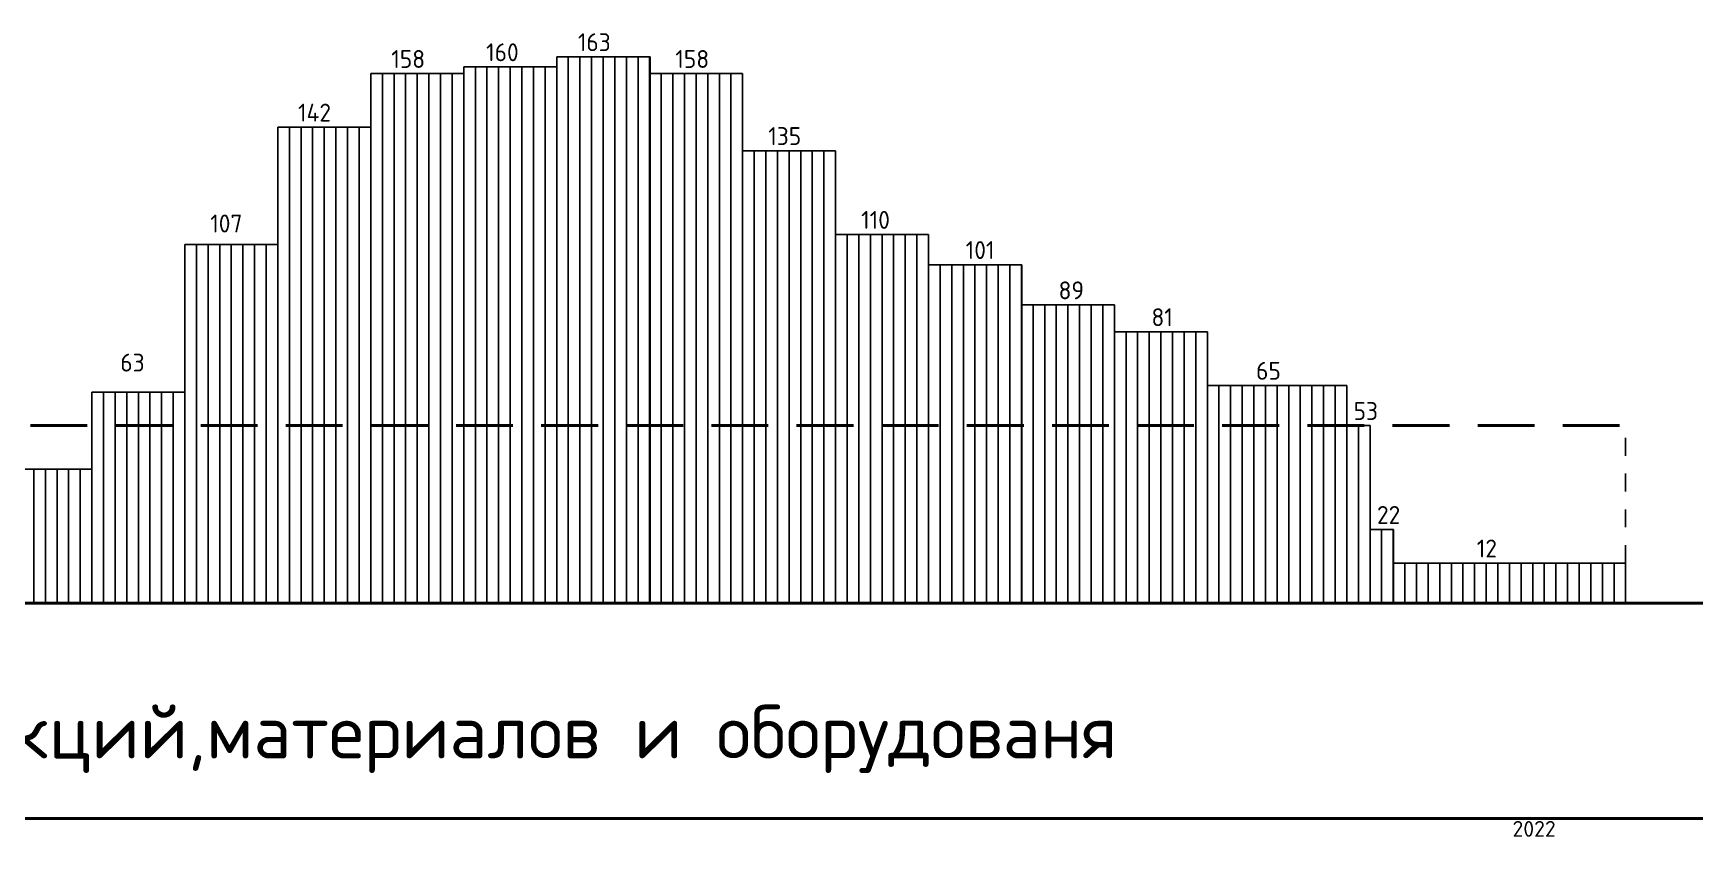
# Model space of a CAD drawing. Header units: millimetres. Extents: x -782 to 10910, y 3841 to 13237.
# Drawn here: x 4537.8 to 4723.7, y 12557.5 to 12647.4 of the extents above; entities that cross this region are included whole.
import ezdxf

# ---------------------------------------------------------------- set-up
doc = ezdxf.new("R2010")
doc.units = ezdxf.units.MM
doc.linetypes.add('DASHED2', pattern=[9.525, 6.35, -3.175])
doc.linetypes.add('KL', pattern=[4, 2, -2])
doc.layers.add('A0-08', color=101, linetype='Continuous')
doc.styles.add('GOST-2.304_Type-B', font='GOST_Common.ttf')
doc.styles.get("Standard").update_dxf_attribs({"font": 'isocpeur.ttf'})

msp = doc.modelspace()

# ---------------------------------------------------------------- linework, layer by layer
at = {"lineweight": -3}
for p, q in [((4585.916462, 12583.626615), (4585.916462, 12643.626615)), ((4585.916462, 12643.626615), (4596.316436, 12643.626615)), ((4596.316436, 12583.626615), (4596.316436, 12644.751615)), ((4596.316436, 12644.751615), (4606.770559, 12644.751615)), ((4596.316436, 12643.626615), (4596.316436, 12583.626615)), ((4606.770559, 12644.751615), (4606.770559, 12583.626615)), ((4575.516436, 12583.626615), (4575.516436, 12642.876615)), ((4575.516436, 12642.876615), (4585.916462, 12642.876615)), ((4606.770559, 12583.626615), (4606.770559, 12642.876615)), ((4606.770559, 12642.876615), (4617.116462, 12642.876615)), ((4617.116462, 12642.876615), (4617.116462, 12583.626615)), ((4565.116436, 12583.626615), (4565.116436, 12636.876615)), ((4565.116436, 12636.876615), (4575.516436, 12636.876615)), ((4575.516436, 12636.876615), (4575.516436, 12583.626615)), ((4617.116462, 12583.626615), (4617.116462, 12634.251615)), ((4617.116462, 12634.251615), (4627.516462, 12634.251615)), ((4627.516462, 12634.251615), (4627.516462, 12583.626615)), ((4565.116436, 12583.626615), (4565.116436, 12628.981547)), ((4575.516436, 12583.626615), (4575.516436, 12628.981547)), ((4585.916462, 12583.626615), (4585.916462, 12628.981547)), ((4596.316436, 12583.626615), (4596.316436, 12628.981547)), ((4606.770559, 12583.626615), (4606.770559, 12628.981547)), ((4627.516462, 12583.626615), (4627.516462, 12628.981547)), ((4627.516462, 12583.626615), (4627.516462, 12624.876615)), ((4627.516462, 12624.876615), (4637.916462, 12624.876615)), ((4637.916462, 12624.876615), (4637.916462, 12583.626615)), ((4554.716436, 12583.626615), (4554.716436, 12623.751615)), ((4554.716436, 12623.751615), (4565.116436, 12623.751615)), ((4565.116436, 12623.751615), (4565.116436, 12583.626615)), ((4637.916462, 12583.626615), (4637.916462, 12621.501615)), ((4637.916462, 12621.501615), (4648.364141, 12621.501615)), ((4648.364141, 12621.501615), (4648.364141, 12583.626615)), ((4648.364141, 12583.626615), (4648.364141, 12617.001615)), ((4648.364141, 12617.001615), (4658.716462, 12617.001615)), ((4658.716462, 12617.001615), (4658.716462, 12583.626615)), ((4658.716462, 12583.626615), (4658.716462, 12614.001615)), ((4658.716462, 12614.001615), (4669.13282, 12614.001615)), ((4669.13282, 12614.001615), (4669.13282, 12583.626615)), ((4669.13282, 12583.626615), (4669.13282, 12608.001615)), ((4669.13282, 12608.001615), (4684.716436, 12608.001615)), ((4684.716436, 12608.001615), (4684.716436, 12583.626615)), ((4544.316436, 12583.626615), (4544.316436, 12607.251615)), ((4544.316436, 12607.251615), (4554.716436, 12607.251615)), ((4554.716436, 12607.251615), (4554.716436, 12583.626615)), ((4684.716436, 12583.626615), (4684.716436, 12603.501615)), ((4684.716436, 12603.501615), (4687.316436, 12603.501615)), ((4687.316436, 12603.501615), (4687.316436, 12583.626615)), ((4244.016436, 12598.626615), (4544.316436, 12598.626615)), ((4544.316436, 12598.626615), (4544.316436, 12583.626615)), ((4687.316436, 12583.626615), (4687.316436, 12591.876615)), ((4687.316436, 12591.876615), (4689.957395, 12591.876615)), ((4689.957395, 12591.876615), (4689.957395, 12583.626615)), ((4689.957395, 12583.626615), (4689.957395, 12588.126615)), ((4689.957395, 12588.126615), (4715.916436, 12588.126615)), ((4715.916436, 12588.126615), (4715.916436, 12583.626615))]:
    msp.add_line(p, q, dxfattribs=at)
at = {"lineweight": 25}
for p, q in [((4587.216436, 12583.626615), (4587.216436, 12643.626615)), ((4588.516436, 12583.626615), (4588.516436, 12643.626615)), ((4589.816436, 12583.626615), (4589.816436, 12643.626615)), ((4591.116436, 12583.626615), (4591.116436, 12643.626615)), ((4592.416436, 12583.626615), (4592.416436, 12643.626615)), ((4593.716436, 12583.626615), (4593.716436, 12643.626615)), ((4595.016436, 12583.626615), (4595.016436, 12643.626615)), ((4596.316436, 12583.626615), (4596.316436, 12643.626615)), ((4597.616436, 12583.626615), (4597.616436, 12644.751615)), ((4598.916436, 12583.626615), (4598.916436, 12644.751615)), ((4600.216436, 12583.626615), (4600.216436, 12644.751615)), ((4601.516436, 12583.626615), (4601.516436, 12644.751615)), ((4602.816436, 12583.626615), (4602.816436, 12644.751615)), ((4604.116436, 12583.626615), (4604.116436, 12644.751615)), ((4605.416436, 12583.626615), (4605.416436, 12644.751615)), ((4606.716436, 12583.626615), (4606.716436, 12644.751615)), ((4576.816436, 12583.626615), (4576.816436, 12642.876615)), ((4578.116436, 12583.626615), (4578.116436, 12642.876615)), ((4579.416436, 12583.626615), (4579.416436, 12642.876615)), ((4580.716436, 12583.626615), (4580.716436, 12642.876615)), ((4582.016436, 12583.626615), (4582.016436, 12642.876615)), ((4583.316436, 12583.626615), (4583.316436, 12642.876615)), ((4584.616436, 12583.626615), (4584.616436, 12642.876615)), ((4585.916436, 12583.626615), (4585.916436, 12642.876615)), ((4608.016436, 12583.626615), (4608.016436, 12642.876615)), ((4609.316436, 12583.626615), (4609.316436, 12642.876615)), ((4610.616436, 12583.626615), (4610.616436, 12642.876615)), ((4611.916436, 12583.626615), (4611.916436, 12642.876615)), ((4613.216436, 12583.626615), (4613.216436, 12642.876615)), ((4614.516436, 12583.626615), (4614.516436, 12642.876615)), ((4615.816436, 12583.626615), (4615.816436, 12642.876615)), ((4617.116436, 12583.626615), (4617.116436, 12642.876615)), ((4566.416436, 12583.626615), (4566.416436, 12636.876615)), ((4567.716436, 12583.626615), (4567.716436, 12636.876615)), ((4569.016436, 12583.626615), (4569.016436, 12636.876615)), ((4570.316436, 12583.626615), (4570.316436, 12636.876615)), ((4571.616436, 12583.626615), (4571.616436, 12636.876615)), ((4572.916436, 12583.626615), (4572.916436, 12636.876615)), ((4574.216436, 12583.626615), (4574.216436, 12636.876615)), ((4575.516436, 12583.626615), (4575.516436, 12636.876615)), ((4618.416436, 12583.626615), (4618.416436, 12634.251615)), ((4619.716436, 12583.626615), (4619.716436, 12634.251615)), ((4621.016436, 12583.626615), (4621.016436, 12634.251615)), ((4622.316436, 12583.626615), (4622.316436, 12634.251615)), ((4623.616436, 12583.626615), (4623.616436, 12634.251615)), ((4624.916436, 12583.626615), (4624.916436, 12634.251615)), ((4626.216436, 12583.626615), (4626.216436, 12634.251615)), ((4627.516436, 12583.626615), (4627.516436, 12634.251615)), ((4628.816436, 12583.626615), (4628.816436, 12624.876615)), ((4630.116436, 12583.626615), (4630.116436, 12624.876615)), ((4631.416436, 12583.626615), (4631.416436, 12624.876615)), ((4632.716436, 12583.626615), (4632.716436, 12624.876615)), ((4634.016436, 12583.626615), (4634.016436, 12624.876615)), ((4635.316436, 12583.626615), (4635.316436, 12624.876615)), ((4636.616436, 12583.626615), (4636.616436, 12624.876615)), ((4637.916436, 12583.626615), (4637.916436, 12624.876615)), ((4556.016436, 12583.626615), (4556.016436, 12623.751615)), ((4557.316436, 12583.626615), (4557.316436, 12623.751615)), ((4558.616436, 12583.626615), (4558.616436, 12623.751615)), ((4559.916436, 12583.626615), (4559.916436, 12623.751615)), ((4561.216436, 12583.626615), (4561.216436, 12623.751615)), ((4562.516436, 12583.626615), (4562.516436, 12623.751615)), ((4563.816436, 12583.626615), (4563.816436, 12623.751615)), ((4565.116436, 12583.626615), (4565.116436, 12623.751615)), ((4639.216436, 12583.626615), (4639.216436, 12621.501615)), ((4640.516436, 12583.626615), (4640.516436, 12621.501615)), ((4641.816436, 12583.626615), (4641.816436, 12621.501615)), ((4643.116436, 12583.626615), (4643.116436, 12621.501615)), ((4644.416436, 12583.626615), (4644.416436, 12621.501615)), ((4645.716436, 12583.626615), (4645.716436, 12621.501615)), ((4647.016436, 12583.626615), (4647.016436, 12621.501615)), ((4648.316436, 12583.626615), (4648.316436, 12621.501615)), ((4649.616436, 12583.626615), (4649.616436, 12617.001615)), ((4650.916436, 12583.626615), (4650.916436, 12617.001615)), ((4652.216436, 12583.626615), (4652.216436, 12617.001615)), ((4653.516436, 12583.626615), (4653.516436, 12617.001615)), ((4654.816436, 12583.626615), (4654.816436, 12617.001615)), ((4656.116436, 12583.626615), (4656.116436, 12617.001615)), ((4657.416436, 12583.626615), (4657.416436, 12617.001615)), ((4658.716436, 12583.626615), (4658.716436, 12617.001615)), ((4660.016436, 12583.626615), (4660.016436, 12614.001615)), ((4661.316436, 12583.626615), (4661.316436, 12614.001615)), ((4662.616436, 12583.626615), (4662.616436, 12614.001615)), ((4663.916436, 12583.626615), (4663.916436, 12614.001615)), ((4665.216436, 12583.626615), (4665.216436, 12614.001615)), ((4666.516436, 12583.626615), (4666.516436, 12614.001615)), ((4667.816436, 12583.626615), (4667.816436, 12614.001615)), ((4669.116436, 12583.626615), (4669.116436, 12614.001615)), ((4670.416436, 12583.626615), (4670.416436, 12608.001615)), ((4671.716436, 12583.626615), (4671.716436, 12608.001615)), ((4673.016436, 12583.626615), (4673.016436, 12608.001615)), ((4674.316436, 12583.626615), (4674.316436, 12608.001615)), ((4675.616436, 12583.626615), (4675.616436, 12608.001615)), ((4676.916436, 12583.626615), (4676.916436, 12608.001615)), ((4678.216436, 12583.626615), (4678.216436, 12608.001615)), ((4679.516436, 12583.626615), (4679.516436, 12608.001615)), ((4680.816436, 12583.626615), (4680.816436, 12608.001615)), ((4682.116436, 12583.626615), (4682.116436, 12608.001615)), ((4683.416436, 12583.626615), (4683.416436, 12608.001615)), ((4684.716436, 12583.626615), (4684.716436, 12608.001615)), ((4545.616436, 12583.626615), (4545.616436, 12607.251615)), ((4546.916436, 12583.626615), (4546.916436, 12607.251615)), ((4548.216436, 12583.626615), (4548.216436, 12607.251615)), ((4549.516436, 12583.626615), (4549.516436, 12607.251615)), ((4550.816436, 12583.626615), (4550.816436, 12607.251615)), ((4552.116436, 12583.626615), (4552.116436, 12607.251615)), ((4553.416436, 12583.626615), (4553.416436, 12607.251615)), ((4554.716436, 12583.626615), (4554.716436, 12607.251615)), ((4686.016436, 12583.626615), (4686.016436, 12603.501615)), ((4687.316436, 12583.626615), (4687.316436, 12603.501615)), ((4537.816436, 12583.626615), (4537.816436, 12598.626615)), ((4539.116436, 12583.626615), (4539.116436, 12598.626615)), ((4540.416436, 12583.626615), (4540.416436, 12598.626615)), ((4541.716436, 12583.626615), (4541.716436, 12598.626615)), ((4543.016436, 12583.626615), (4543.016436, 12598.626615)), ((4544.316436, 12583.626615), (4544.316436, 12598.626615)), ((4688.616436, 12583.626615), (4688.616436, 12591.876615)), ((4689.916436, 12583.626615), (4689.916436, 12591.876615)), ((4691.216436, 12583.626615), (4691.216436, 12588.126615)), ((4692.516436, 12583.626615), (4692.516436, 12588.126615)), ((4693.816436, 12583.626615), (4693.816436, 12588.126615)), ((4695.116436, 12583.626615), (4695.116436, 12588.126615)), ((4696.416436, 12583.626615), (4696.416436, 12588.126615)), ((4697.716436, 12583.626615), (4697.716436, 12588.126615)), ((4699.016436, 12583.626615), (4699.016436, 12588.126615)), ((4700.316436, 12583.626615), (4700.316436, 12588.126615)), ((4701.616436, 12583.626615), (4701.616436, 12588.126615)), ((4702.916436, 12583.626615), (4702.916436, 12588.126615)), ((4704.216436, 12583.626615), (4704.216436, 12588.126615)), ((4705.516436, 12583.626615), (4705.516436, 12588.126615)), ((4706.816436, 12583.626615), (4706.816436, 12588.126615)), ((4708.116436, 12583.626615), (4708.116436, 12588.126615)), ((4709.416436, 12583.626615), (4709.416436, 12588.126615)), ((4710.716436, 12583.626615), (4710.716436, 12588.126615)), ((4712.016436, 12583.626615), (4712.016436, 12588.126615)), ((4713.316436, 12583.626615), (4713.316436, 12588.126615)), ((4714.616436, 12583.626615), (4714.616436, 12588.126615)), ((4715.916436, 12583.626615), (4715.916436, 12588.126615))]:
    msp.add_line(p, q, dxfattribs=at)
at = {"linetype": 'DASHED2', "lineweight": 40}
msp.add_line((4108.816436, 12603.501615), (4715.916436, 12603.501615), dxfattribs=at)
at = {"linetype": 'KL', "lineweight": -3}
msp.add_line((4715.916436, 12588.126615), (4715.916436, 12603.501615), dxfattribs=at)
at = {"color": 0, "lineweight": 40, "ltscale": 0.01}
msp.add_line((4090.01365, 12583.626615), (4826.080675, 12583.626615), dxfattribs=at)
at = {"layer": 'A0-08', "color": 0, "lineweight": 40}
for p, q in [((4108.816436, 12559.52533), (4849.816436, 12559.52533)), ((4108.816436, 12559.52533), (4849.816436, 12559.52533)), ((4133.382876, 12559.52533), (4849.816436, 12559.52533)), ((4162.30183, 12559.52533), (4849.816436, 12559.52533)), ((4849.816436, 12559.52533), (4400.64232, 12559.52533))]:
    msp.add_line(p, q, dxfattribs=at)

# ---------------------------------------------------------------- texts
msp.add_text('2022', height=1.7683557).set_placement((4703.259184, 12557.499362))
at = {"lineweight": 35, "insert": (4290.005683, 12572.265193), "char_height": 6, "width": 437.78970847, "attachment_point": 1}
msp.add_mtext('График поступления на объект и расхода строительных конструкций,материалов и оборудованя', dxfattribs=at)
at = {"layer": 'A0-08', "color": 0, "lineweight": 25, "char_height": 2, "attachment_point": 1, "style": 'GOST-2.304_Type-B'}
for s, insert in [('163', (4598.68636, 12647.38892)), ('158', (4577.811824, 12645.513888)), ('160', (4588.422201, 12646.263889)), ('158', (4609.592406, 12645.513908)), ('142', (4567.381737, 12639.515552)), ('135', (4619.992405, 12636.888909)), ('107', (4557.554483, 12627.106971)), ('110', (4630.384448, 12627.510621)), ('101', (4642.084453, 12624.135628)), ('89', (4652.472421, 12619.630683)), ('81', (4662.864435, 12616.62739)), ('63', (4547.491804, 12611.54626)), ('65', (4674.572393, 12610.630697)), ('53', (4685.479353, 12606.130689)), ('22', (4688.096368, 12594.505703)), ('12', (4699.264396, 12590.752391))]:
    msp.add_mtext_dynamic_manual_height_columns(s, width=9.38111552, gutter_width=12.5, heights=[0], dxfattribs=dict(at, insert=insert))

doc.saveas('drawing.dxf')
